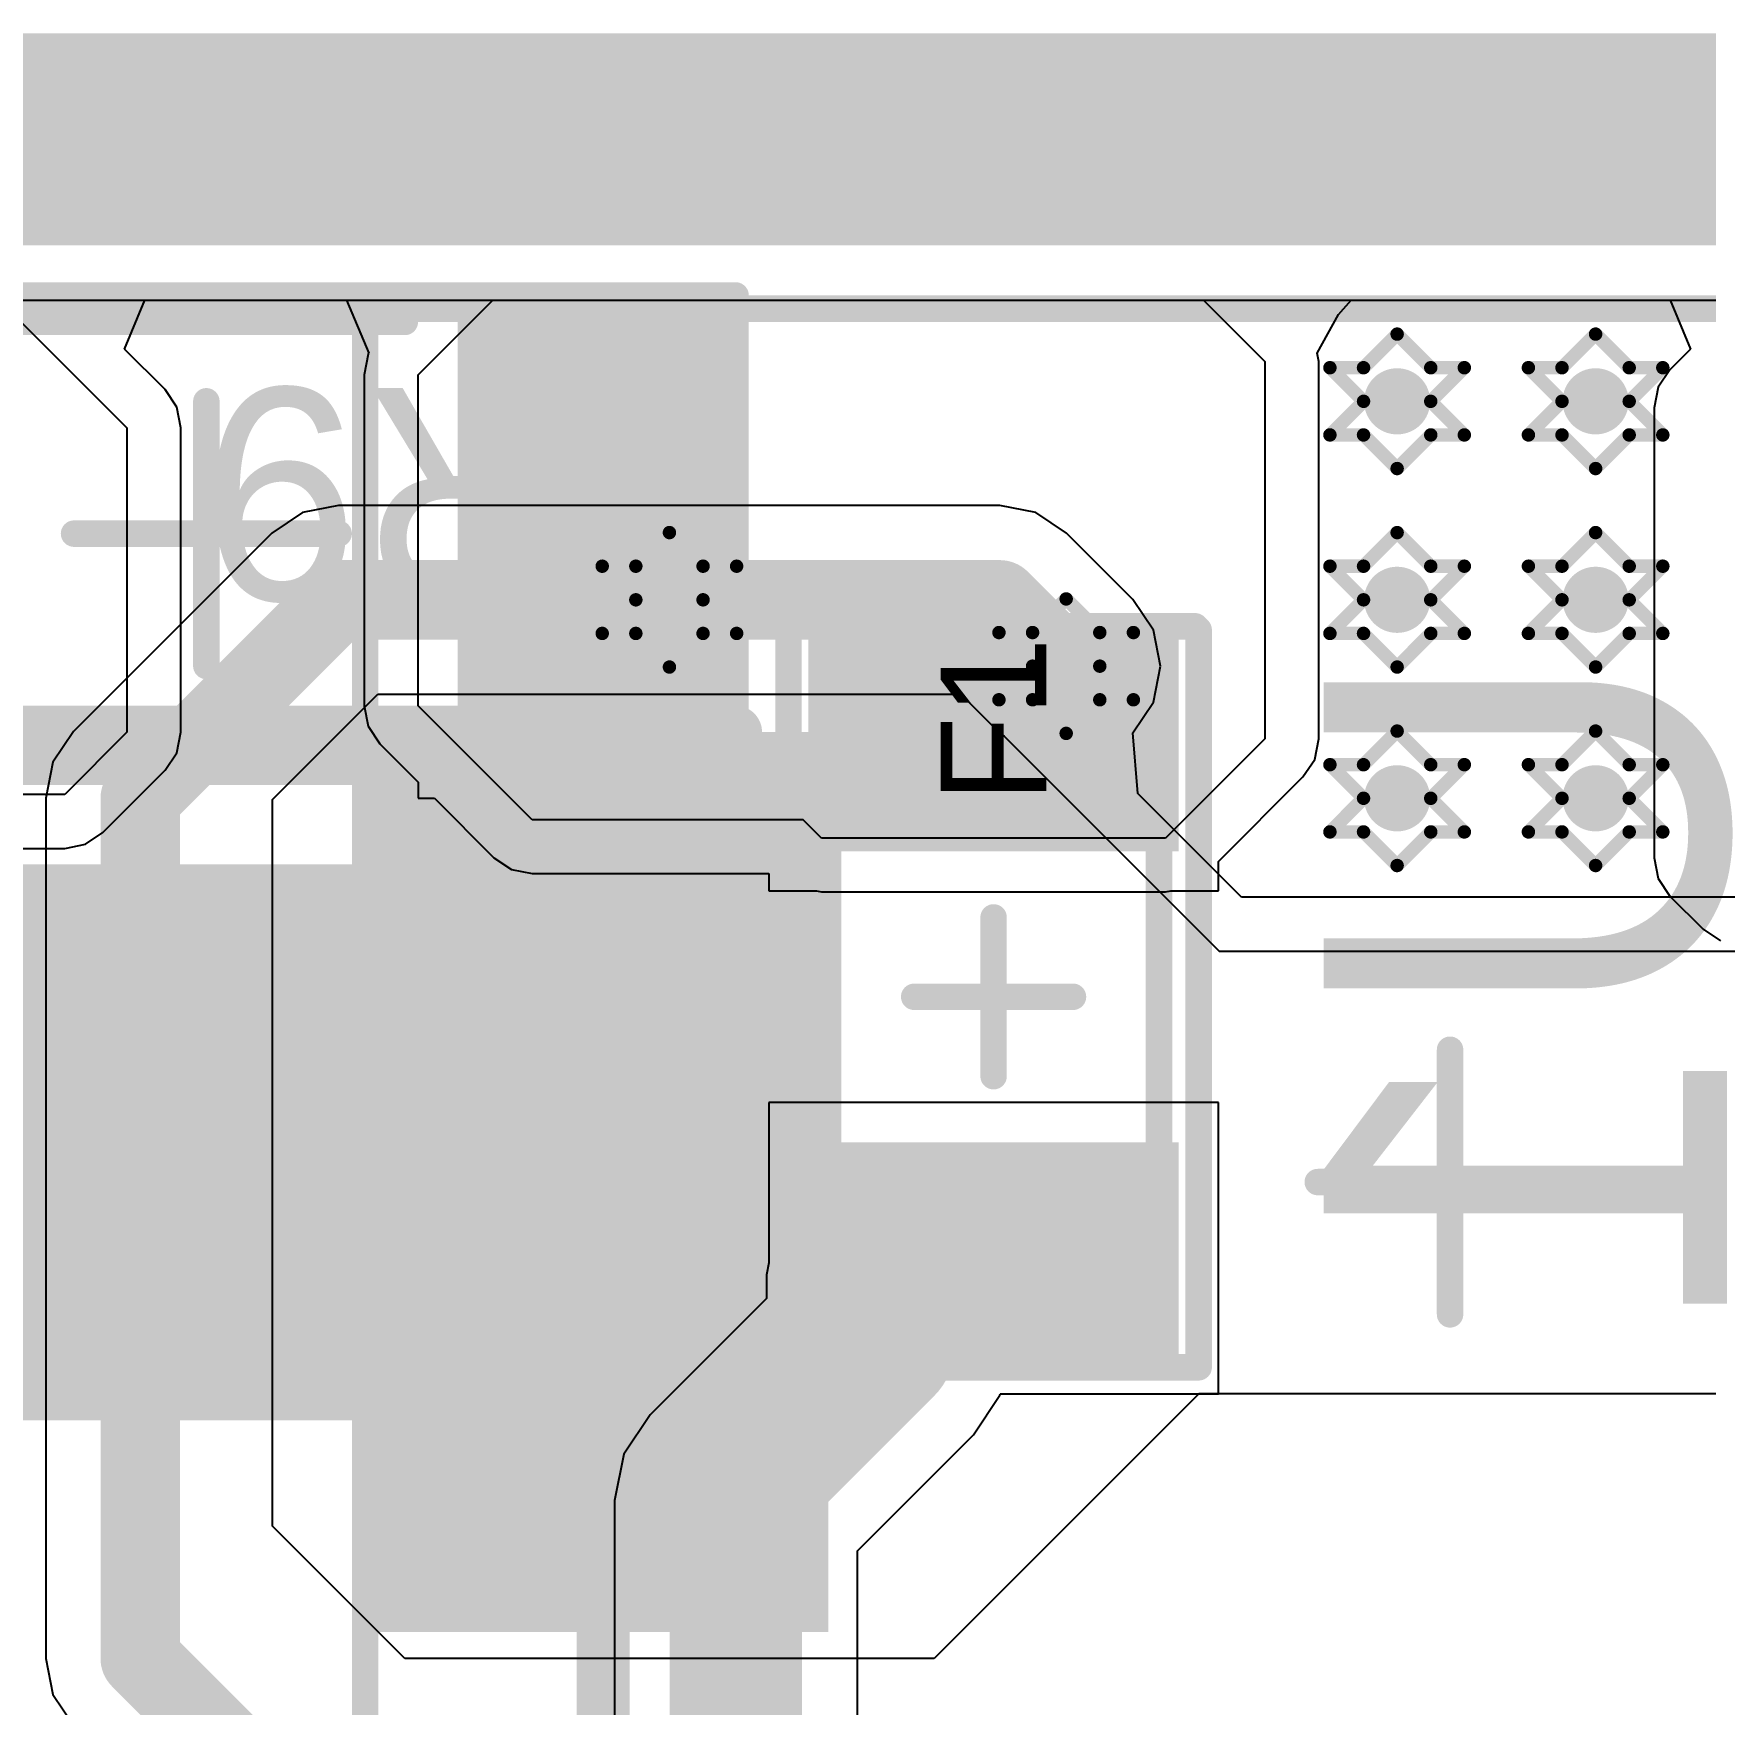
# Model space of a CAD drawing. Header units: millimetres. Extents: x -1.1 to 43.9, y -0.6 to 15.6.
# Drawn here: x 6.35 to 12.67, y 9.33 to 15.64 of the extents above; entities that cross this region are included whole.
import ezdxf

# ---------------------------------------------------------------- set-up
doc = ezdxf.new("R2010")
doc.units = ezdxf.units.MM
for name, color, linetype in [('BottomLayer', 5, 'Continuous'), ('BottomPaste', 16, 'Continuous'), ('BottomSolder', 6, 'Continuous'), ('DrillDrawing', 1, 'Continuous'), ('KeepOutLayer', 6, 'Continuous'), ('Mechanical2', 216, 'Continuous'), ('Mechanical4', 56, 'Continuous'), ('Mechanical5', 56, 'Continuous'), ('Mechanical6', 56, 'Continuous'), ('Mechanical7', 56, 'Continuous'), ('TopLayer', 1, 'Continuous'), ('TopOverlay', 2, 'Continuous'), ('TopPaste', 8, 'Continuous'), ('TopSolder', 216, 'Continuous'), ('ViaHoleLayer', 16, 'Continuous')]:
    doc.layers.add(name, color=color, linetype=linetype)

# ---------------------------------------------------------------- blocks, each defined once
blk = doc.blocks.new('FUSE_0805_50')
at = {"layer": 'TopLayer'}
for points in [[(-0.6, 0.65), (-0.6, -0.65), (-1.3, -0.65), (-1.3, 0.65)], [(1.3, 0.65), (1.3, -0.65), (0.6, -0.65), (0.6, 0.65)]]:
    blk.add_hatch(color=1, dxfattribs=at).paths.add_polyline_path(points)
at = {"layer": 'TopPaste'}
for points in [[(-0.6, 0.65), (-0.6, -0.65), (-1.3, -0.65), (-1.3, 0.65)], [(1.3, 0.65), (1.3, -0.65), (0.6, -0.65), (0.6, 0.65)]]:
    blk.add_hatch(color=8, dxfattribs=at).paths.add_polyline_path(points)
at = {"layer": 'TopSolder'}
for points in [[(-0.55, 0.7), (-0.55, -0.7), (-1.35, -0.7), (-1.35, 0.7)], [(1.35, 0.7), (1.35, -0.7), (0.55, -0.7), (0.55, 0.7)]]:
    blk.add_hatch(color=216, dxfattribs=at).paths.add_polyline_path(points)
at = {"layer": 'Mechanical2', "const_width": 0.1}
for points in [[(-1, 0.625), (1, 0.625)], [(-1, 0.625), (-1, -0.625)], [(1, 0.625), (1, -0.625)], [(-1, -0.625), (1, -0.625)]]:
    blk.add_lwpolyline(points, dxfattribs=at)
at = {"layer": 'Mechanical2', "const_width": 0.05}
for points in [[(-1.025, 0.625, 1), (-0.975, 0.625, 1)], [(-1.025, 0.625, 1), (-0.975, 0.625, 1)], [(0.975, 0.625, 1), (1.025, 0.625, 1)], [(0.975, 0.625, 1), (1.025, 0.625, 1)], [(-1.025, -0.625, 1), (-0.975, -0.625, 1)], [(-1.025, -0.625, 1), (-0.975, -0.625, 1)], [(0.975, -0.625, 1), (1.025, -0.625, 1)], [(0.975, -0.625, 1), (1.025, -0.625, 1)]]:
    blk.add_lwpolyline(points, format="xyb", close=True, dxfattribs=at)
at = {"layer": 'Mechanical4', "const_width": 0.1}
for points in [[(-1.4, 0.775), (-1.4, -0.775)], [(-1.4, 0.775), (1.4, 0.775)], [(1.4, 0.775), (1.4, -0.7614)], [(0, 0.3), (0, -0.3)], [(-0.3, 0), (0.3, 0)], [(-1.4, -0.775), (1.3864, -0.775)], [(1.4, -0.7614), (1.3864, -0.775)]]:
    blk.add_lwpolyline(points, dxfattribs=at)
at = {"layer": 'Mechanical4', "const_width": 0.05}
for points in [[(-1.425, 0.775, 1), (-1.375, 0.775, 1)], [(-1.425, 0.775, 1), (-1.375, 0.775, 1)], [(1.375, 0.775, 1), (1.425, 0.775, 1)], [(1.375, 0.775, 1), (1.425, 0.775, 1)], [(-0.025, 0.3, 1), (0.025, 0.3, 1)], [(-0.325, 0, 1), (-0.275, 0, 1)], [(0.275, 0, 1), (0.325, 0, 1)], [(-0.025, -0.3, 1), (0.025, -0.3, 1)], [(-1.425, -0.775, 1), (-1.375, -0.775, 1)], [(-1.425, -0.775, 1), (-1.375, -0.775, 1)], [(1.3614, -0.775, 1), (1.4114, -0.775, 1)], [(1.3614, -0.775, 1), (1.4114, -0.775, 1)], [(1.375, -0.7614, 1), (1.425, -0.7614, 1)], [(1.375, -0.7614, 1), (1.425, -0.7614, 1)]]:
    blk.add_lwpolyline(points, format="xyb", close=True, dxfattribs=at)
at = {"layer": 'Mechanical6', "const_width": 0.1}
for points in [[(-1.4, 0.775), (-1.4, -0.775)], [(-1.4, 0.775), (1.4, 0.775)], [(1.4, 0.775), (1.4, -0.7614)], [(-1.4, -0.775), (1.3864, -0.775)], [(1.4, -0.7614), (1.3864, -0.775)]]:
    blk.add_lwpolyline(points, dxfattribs=at)
at = {"layer": 'Mechanical6', "const_width": 0.05}
for points in [[(-1.425, 0.775, 1), (-1.375, 0.775, 1)], [(-1.425, 0.775, 1), (-1.375, 0.775, 1)], [(1.375, 0.775, 1), (1.425, 0.775, 1)], [(1.375, 0.775, 1), (1.425, 0.775, 1)], [(-1.425, -0.775, 1), (-1.375, -0.775, 1)], [(-1.425, -0.775, 1), (-1.375, -0.775, 1)], [(1.3614, -0.775, 1), (1.4114, -0.775, 1)], [(1.3614, -0.775, 1), (1.4114, -0.775, 1)], [(1.375, -0.7614, 1), (1.425, -0.7614, 1)], [(1.375, -0.7614, 1), (1.425, -0.7614, 1)]]:
    blk.add_lwpolyline(points, format="xyb", close=True, dxfattribs=at)
at = {"layer": 'Mechanical6'}
blk.add_text('F1', height=0.4, dxfattribs=at).set_placement((0.7334, -0.1999))
blk = doc.blocks.new('MINI_USB_B_52')
at = {"layer": 'TopLayer'}
blk.add_hatch(color=1, dxfattribs=at).paths.add_polyline_path([(-5.45, 3.8), (-3.45, 3.8), (-3.45, 1.3), (-5.45, 1.3)])
at = {"layer": 'TopPaste'}
blk.add_hatch(color=8, dxfattribs=at).paths.add_polyline_path([(-5.45, 3.8), (-3.45, 3.8), (-3.45, 1.3), (-5.45, 1.3)])
at = {"layer": 'TopSolder'}
blk.add_hatch(color=216, dxfattribs=at).paths.add_polyline_path([(-5.5, 3.85), (-3.4, 3.85), (-3.4, 1.25), (-5.5, 1.25)])
at = {"layer": 'Mechanical2', "const_width": 0.2}
for points in [[(5, 3.5), (-5, 3.5)], [(-5, -6), (-5, 3.5)]]:
    blk.add_lwpolyline(points, dxfattribs=at)
at = {"layer": 'Mechanical2', "const_width": 0.1}
blk.add_lwpolyline([(-5.05, 3.5, 1), (-4.95, 3.5, 1)], format="xyb", close=True, dxfattribs=at)
blk.add_lwpolyline([(-5.05, 3.5, 1), (-4.95, 3.5, 1)], format="xyb", close=True, dxfattribs=at)
at = {"layer": 'Mechanical4', "const_width": 0.2}
for points in [[(6, 4), (-6, 4)], [(-6, -6), (-6, 4)]]:
    blk.add_lwpolyline(points, dxfattribs=at)
at = {"layer": 'Mechanical4', "const_width": 0.1}
blk.add_lwpolyline([(-6.05, 4, 1), (-5.95, 4, 1)], format="xyb", close=True, dxfattribs=at)
blk.add_lwpolyline([(-6.05, 4, 1), (-5.95, 4, 1)], format="xyb", close=True, dxfattribs=at)
at = {"layer": 'Mechanical6', "const_width": 0.2}
for points in [[(6, 4), (-6, 4)], [(-6, -6), (-6, 4)]]:
    blk.add_lwpolyline(points, dxfattribs=at)
at = {"layer": 'Mechanical6', "const_width": 0.1}
blk.add_lwpolyline([(-6.05, 4, 1), (-5.95, 4, 1)], format="xyb", close=True, dxfattribs=at)
blk.add_lwpolyline([(-6.05, 4, 1), (-5.95, 4, 1)], format="xyb", close=True, dxfattribs=at)
blk = doc.blocks.new('SOT223_B_54')
at = {"layer": 'BottomLayer'}
blk.add_hatch(color=5, dxfattribs=at).paths.add_polyline_path([(-1.65, -2.4), (1.65, -2.4), (1.65, -4), (-1.65, -4)])
at = {"layer": 'BottomPaste'}
blk.add_hatch(color=16, dxfattribs=at).paths.add_polyline_path([(-1.65, -2.4), (1.65, -2.4), (1.65, -4), (-1.65, -4)])
at = {"layer": 'BottomSolder'}
blk.add_hatch(color=6, dxfattribs=at).paths.add_polyline_path([(-1.7, -2.35), (1.7, -2.35), (1.7, -4.05), (-1.7, -4.05)])
at = {"layer": 'Mechanical5', "const_width": 0.1}
for points in [[(-3.3, -4.1), (-3.3, 4.1)], [(0, -0.5), (0, 0.5)], [(0.5, 0), (-0.5, 0)], [(3.3, -4.1), (-3.3, -4.1)]]:
    blk.add_lwpolyline(points, dxfattribs=at)
at = {"layer": 'Mechanical5', "const_width": 0.05}
for points in [[(-0.025, 0.5, 1), (0.025, 0.5, 1)], [(-0.525, 0, 1), (-0.475, 0, 1)], [(0.475, 0, 1), (0.525, 0, 1)], [(-0.025, -0.5, 1), (0.025, -0.5, 1)], [(-3.325, -4.1, 1), (-3.275, -4.1, 1)], [(-3.325, -4.1, 1), (-3.275, -4.1, 1)]]:
    blk.add_lwpolyline(points, format="xyb", close=True, dxfattribs=at)
at = {"layer": 'Mechanical7', "const_width": 0.1}
for points in [[(-3.3, -4.1), (-3.3, 4.1)], [(3.3, -4.1), (-3.3, -4.1)]]:
    blk.add_lwpolyline(points, dxfattribs=at)
at = {"layer": 'Mechanical7', "const_width": 0.05}
blk.add_lwpolyline([(-3.325, -4.1, 1), (-3.275, -4.1, 1)], format="xyb", close=True, dxfattribs=at)
blk.add_lwpolyline([(-3.325, -4.1, 1), (-3.275, -4.1, 1)], format="xyb", close=True, dxfattribs=at)
at = {"layer": 'Mechanical7', "text_generation_flag": 2}
blk.add_text('U1', height=1.524, rotation=-180, dxfattribs=at).set_placement((-2.046, 1.046))
blk = doc.blocks.new('RES_1206_66')
at = {"layer": 'TopLayer'}
for points in [[(-1.9, -0.8), (-1.9, 0.8), (-1, 0.8), (-1, -0.8)], [(1, -0.8), (1, 0.8), (1.9, 0.8), (1.9, -0.8)]]:
    blk.add_hatch(color=1, dxfattribs=at).paths.add_polyline_path(points)
at = {"layer": 'TopPaste'}
for points in [[(-1.9, -0.8), (-1.9, 0.8), (-1, 0.8), (-1, -0.8)], [(1, -0.8), (1, 0.8), (1.9, 0.8), (1.9, -0.8)]]:
    blk.add_hatch(color=8, dxfattribs=at).paths.add_polyline_path(points)
at = {"layer": 'TopSolder'}
for points in [[(-1.95, -0.85), (-1.95, 0.85), (-0.95, 0.85), (-0.95, -0.85)], [(0.95, -0.85), (0.95, 0.85), (1.95, 0.85), (1.95, -0.85)]]:
    blk.add_hatch(color=216, dxfattribs=at).paths.add_polyline_path(points)
at = {"layer": 'Mechanical2', "const_width": 0.1}
for points in [[(1.65, 0.9), (-1.65, 0.9)], [(-1.65, 0.9), (-1.65, -0.9)], [(1.65, 0.9), (1.65, -0.9)], [(1.65, -0.9), (-1.65, -0.9)]]:
    blk.add_lwpolyline(points, dxfattribs=at)
at = {"layer": 'Mechanical2', "const_width": 0.05}
for points in [[(-1.675, 0.9, 1), (-1.625, 0.9, 1)], [(-1.675, 0.9, 1), (-1.625, 0.9, 1)], [(1.625, 0.9, 1), (1.675, 0.9, 1)], [(1.625, 0.9, 1), (1.675, 0.9, 1)], [(-1.675, -0.9, 1), (-1.625, -0.9, 1)], [(-1.675, -0.9, 1), (-1.625, -0.9, 1)], [(1.625, -0.9, 1), (1.675, -0.9, 1)], [(1.625, -0.9, 1), (1.675, -0.9, 1)]]:
    blk.add_lwpolyline(points, format="xyb", close=True, dxfattribs=at)
at = {"layer": 'Mechanical4', "const_width": 0.1}
for points in [[(-2, 0.9), (-2, -0.9)], [(2, 0.9), (-2, 0.9)], [(2, 0.9), (2, -0.9)], [(0, 0.5), (0, -0.5)], [(0.5, 0), (-0.5, 0)], [(2, -0.9), (-2, -0.9)]]:
    blk.add_lwpolyline(points, dxfattribs=at)
at = {"layer": 'Mechanical4', "const_width": 0.05}
for points in [[(-2.025, 0.9, 1), (-1.975, 0.9, 1)], [(-2.025, 0.9, 1), (-1.975, 0.9, 1)], [(1.975, 0.9, 1), (2.025, 0.9, 1)], [(1.975, 0.9, 1), (2.025, 0.9, 1)], [(-0.025, 0.5, 1), (0.025, 0.5, 1)], [(-0.525, 0, 1), (-0.475, 0, 1)], [(0.475, 0, 1), (0.525, 0, 1)], [(-0.025, -0.5, 1), (0.025, -0.5, 1)], [(-2.025, -0.9, 1), (-1.975, -0.9, 1)], [(-2.025, -0.9, 1), (-1.975, -0.9, 1)], [(1.975, -0.9, 1), (2.025, -0.9, 1)], [(1.975, -0.9, 1), (2.025, -0.9, 1)]]:
    blk.add_lwpolyline(points, format="xyb", close=True, dxfattribs=at)
at = {"layer": 'Mechanical6', "const_width": 0.1}
for points in [[(-2, 0.9), (-2, -0.9)], [(2, 0.9), (-2, 0.9)], [(2, 0.9), (-2, 0.9)], [(-2, 0.9), (-2, -0.9)], [(2, 0.9), (2, -0.9)], [(2, 0.9), (2, -0.9)], [(2, -0.9), (-2, -0.9)], [(2, -0.9), (-2, -0.9)]]:
    blk.add_lwpolyline(points, dxfattribs=at)
at = {"layer": 'Mechanical6', "const_width": 0.05}
for points in [[(-2.025, 0.9, 1), (-1.975, 0.9, 1)], [(-2.025, 0.9, 1), (-1.975, 0.9, 1)], [(-2.025, 0.9, 1), (-1.975, 0.9, 1)], [(-2.025, 0.9, 1), (-1.975, 0.9, 1)], [(1.975, 0.9, 1), (2.025, 0.9, 1)], [(1.975, 0.9, 1), (2.025, 0.9, 1)], [(1.975, 0.9, 1), (2.025, 0.9, 1)], [(1.975, 0.9, 1), (2.025, 0.9, 1)], [(-2.025, -0.9, 1), (-1.975, -0.9, 1)], [(-2.025, -0.9, 1), (-1.975, -0.9, 1)], [(-2.025, -0.9, 1), (-1.975, -0.9, 1)], [(-2.025, -0.9, 1), (-1.975, -0.9, 1)], [(1.975, -0.9, 1), (2.025, -0.9, 1)], [(1.975, -0.9, 1), (2.025, -0.9, 1)], [(1.975, -0.9, 1), (2.025, -0.9, 1)], [(1.975, -0.9, 1), (2.025, -0.9, 1)]]:
    blk.add_lwpolyline(points, format="xyb", close=True, dxfattribs=at)
at = {"layer": 'TopOverlay', "const_width": 0.1}
for points in [[(0.75, 0.8), (-0.75, 0.8)], [(0.75, -0.8), (-0.75, -0.8)]]:
    blk.add_lwpolyline(points, dxfattribs=at)
at = {"layer": 'TopOverlay', "const_width": 0.05}
for points in [[(-0.775, 0.8, 1), (-0.725, 0.8, 1)], [(0.725, 0.8, 1), (0.775, 0.8, 1)], [(-0.775, -0.8, 1), (-0.725, -0.8, 1)], [(0.725, -0.8, 1), (0.775, -0.8, 1)]]:
    blk.add_lwpolyline(points, format="xyb", close=True, dxfattribs=at)
at = {"layer": 'Mechanical6'}
blk.add_text('R9', height=0.8, dxfattribs=at).set_placement((-1.35, -0.55))

msp = doc.modelspace()

# ---------------------------------------------------------------- hatches: boundary and pattern name
at = {"layer": 'BottomLayer'}
h = msp.add_hatch(color=5, dxfattribs=at)
edge = h.paths.add_edge_path()
edge.add_arc((11.5, 14.25), 0.125, 0, 360)
h = msp.add_hatch(color=5, dxfattribs=at)
edge = h.paths.add_edge_path()
edge.add_arc((12.25, 14.25), 0.125, 0, 360)
h = msp.add_hatch(color=5, dxfattribs=at)
edge = h.paths.add_edge_path()
edge.add_arc((8.75, 13.5), 0.125, 0, 360)
h = msp.add_hatch(color=5, dxfattribs=at)
edge = h.paths.add_edge_path()
edge.add_arc((11.5, 13.5), 0.125, 0, 360)
h = msp.add_hatch(color=5, dxfattribs=at)
edge = h.paths.add_edge_path()
edge.add_arc((12.25, 13.5), 0.125, 0, 360)
h = msp.add_hatch(color=5, dxfattribs=at)
edge = h.paths.add_edge_path()
edge.add_arc((10.2493, 13.2493), 0.125, 0, 360)
h = msp.add_hatch(color=5, dxfattribs=at)
edge = h.paths.add_edge_path()
edge.add_arc((11.5, 12.75), 0.125, 0, 360)
h = msp.add_hatch(color=5, dxfattribs=at)
edge = h.paths.add_edge_path()
edge.add_arc((12.25, 12.75), 0.125, 0, 360)
at = {"layer": 'TopLayer'}
h = msp.add_hatch(color=1, dxfattribs=at)
edge = h.paths.add_edge_path()
edge.add_arc((11.5, 14.25), 0.125, 0, 360)
h = msp.add_hatch(color=1, dxfattribs=at)
edge = h.paths.add_edge_path()
edge.add_arc((12.25, 14.25), 0.125, 0, 360)
h = msp.add_hatch(color=1, dxfattribs=at)
edge = h.paths.add_edge_path()
edge.add_arc((8.75, 13.5), 0.125, 0, 360)
h = msp.add_hatch(color=1, dxfattribs=at)
edge = h.paths.add_edge_path()
edge.add_arc((11.5, 13.5), 0.125, 0, 360)
h = msp.add_hatch(color=1, dxfattribs=at)
edge = h.paths.add_edge_path()
edge.add_arc((12.25, 13.5), 0.125, 0, 360)
h = msp.add_hatch(color=1, dxfattribs=at)
edge = h.paths.add_edge_path()
edge.add_arc((10.2493, 13.2493), 0.125, 0, 360)
h = msp.add_hatch(color=1, dxfattribs=at)
edge = h.paths.add_edge_path()
edge.add_arc((11.5, 12.75), 0.125, 0, 360)
h = msp.add_hatch(color=1, dxfattribs=at)
edge = h.paths.add_edge_path()
edge.add_arc((12.25, 12.75), 0.125, 0, 360)
at = {"layer": 'ViaHoleLayer'}
h = msp.add_hatch(color=16, dxfattribs=at)
edge = h.paths.add_edge_path()
edge.add_arc((11.5, 14.25), 0.075, 0, 360)
h = msp.add_hatch(color=16, dxfattribs=at)
edge = h.paths.add_edge_path()
edge.add_arc((12.25, 14.25), 0.075, 0, 360)
h = msp.add_hatch(color=16, dxfattribs=at)
edge = h.paths.add_edge_path()
edge.add_arc((8.75, 13.5), 0.075, 0, 360)
h = msp.add_hatch(color=16, dxfattribs=at)
edge = h.paths.add_edge_path()
edge.add_arc((11.5, 13.5), 0.075, 0, 360)
h = msp.add_hatch(color=16, dxfattribs=at)
edge = h.paths.add_edge_path()
edge.add_arc((12.25, 13.5), 0.075, 0, 360)
h = msp.add_hatch(color=16, dxfattribs=at)
edge = h.paths.add_edge_path()
edge.add_arc((10.2493, 13.2493), 0.075, 0, 360)
h = msp.add_hatch(color=16, dxfattribs=at)
edge = h.paths.add_edge_path()
edge.add_arc((11.5, 12.75), 0.075, 0, 360)
h = msp.add_hatch(color=16, dxfattribs=at)
edge = h.paths.add_edge_path()
edge.add_arc((12.25, 12.75), 0.075, 0, 360)

# ---------------------------------------------------------------- linework, layer by layer
at = {"layer": 'BottomLayer'}
for p, q in [((1.6321, 14.6321), (16.0073, 14.6321)), ((7.5, 13.8569), (7.3634, 13.8297)), ((9.9985, 13.8569), (7.5, 13.8569)), ((10.1351, 13.8297), (9.9985, 13.8569)), ((7.3634, 13.8297), (7.2477, 13.7523)), ((10.2509, 13.7523), (10.1351, 13.8297)), ((7.2477, 13.7523), (6.4977, 13.0023)), ((10.5016, 13.5016), (10.2509, 13.7523)), ((10.579, 13.3858), (10.5016, 13.5016)), ((10.6061, 13.2493), (10.579, 13.3858)), ((10.579, 13.1127), (10.6061, 13.2493)), ((7.25, 12.7453), (7.6478, 13.1431)), ((7.6478, 13.1431), (9.8507, 13.1431)), ((9.8507, 13.1431), (9.9969, 12.9969)), ((10.5016, 12.9969), (10.579, 13.1127)), ((6.4977, 13.0023), (6.4203, 12.8866)), ((9.9969, 12.9969), (10.0155, 12.9845)), ((10.0155, 12.9845), (10.8275, 12.1725)), ((10.5198, 12.7686), (10.5016, 12.9969)), ((6.4203, 12.8866), (6.3931, 12.75)), ((10.9119, 12.3765), (10.5198, 12.7686)), ((6.3931, 12.75), (6.3931, 9.5)), ((7.25, 10), (7.25, 12.7453)), ((14.2533, 12.3765), (10.9119, 12.3765)), ((10.8275, 12.1725), (14.2533, 12.1725)), ((10.75, 10.5), (9.75, 9.5)), ((17.6971, 10.5), (10.75, 10.5)), ((7.75, 9.5), (7.25, 10)), ((6.3931, 9.5), (6.4203, 9.3634)), ((9.75, 9.5), (7.75, 9.5)), ((6.4203, 9.3634), (6.4977, 9.2477))]:
    msp.add_line(p, q, dxfattribs=at)
at = {"layer": 'BottomLayer', "const_width": 0.3}
for points in [[(6.75, 12.75), (7.5, 13.5)], [(7.5, 13.5), (8.75, 13.5)], [(8.75, 13.5), (9.9985, 13.5)], [(9.9985, 13.5), (10.2493, 13.2493)], [(6.75, 9.5), (6.75, 12.75)], [(6.75, 9.5), (7.25, 9)]]:
    msp.add_lwpolyline(points, dxfattribs=at)
at = {"layer": 'BottomLayer', "const_width": 0.15}
for points in [[(7.425, 13.5, 1), (7.575, 13.5, 1)], [(7.425, 13.5, 1), (7.575, 13.5, 1)], [(8.675, 13.5, 1), (8.825, 13.5, 1)], [(8.675, 13.5, 1), (8.825, 13.5, 1)], [(9.9235, 13.5, 1), (10.0735, 13.5, 1)], [(9.9235, 13.5, 1), (10.0735, 13.5, 1)], [(10.1743, 13.2493, 1), (10.3243, 13.2493, 1)], [(6.675, 12.75, 1), (6.825, 12.75, 1)], [(6.675, 12.75, 1), (6.825, 12.75, 1)], [(6.675, 9.5, 1), (6.825, 9.5, 1)], [(6.675, 9.5, 1), (6.825, 9.5, 1)]]:
    msp.add_lwpolyline(points, format="xyb", close=True, dxfattribs=at)
at = {"layer": 'DrillDrawing'}
for points, const_width in [([(0, 15.24), (43.47, 15.24)], 0.2), ([(11.373, 14.377), (11.5, 14.504)], 0.0508), ([(11.5, 14.504), (11.627, 14.377)], 0.0508), ([(12.123, 14.377), (12.25, 14.504)], 0.0508), ([(12.25, 14.504), (12.377, 14.377)], 0.0508), ([(11.246, 14.377), (11.373, 14.25)], 0.0508), ([(11.246, 14.377), (11.373, 14.377)], 0.0508), ([(11.627, 14.377), (11.754, 14.377)], 0.0508), ([(11.627, 14.25), (11.754, 14.377)], 0.0508), ([(11.996, 14.377), (12.123, 14.25)], 0.0508), ([(11.996, 14.377), (12.123, 14.377)], 0.0508), ([(12.377, 14.377), (12.504, 14.377)], 0.0508), ([(12.377, 14.25), (12.504, 14.377)], 0.0508), ([(11.246, 14.123), (11.373, 14.25)], 0.0508), ([(11.627, 14.25), (11.754, 14.123)], 0.0508), ([(11.996, 14.123), (12.123, 14.25)], 0.0508), ([(12.377, 14.25), (12.504, 14.123)], 0.0508), ([(11.246, 14.123), (11.373, 14.123)], 0.0508), ([(11.373, 14.123), (11.5, 13.996)], 0.0508), ([(11.5, 13.996), (11.627, 14.123)], 0.0508), ([(11.627, 14.123), (11.754, 14.123)], 0.0508), ([(11.996, 14.123), (12.123, 14.123)], 0.0508), ([(12.123, 14.123), (12.25, 13.996)], 0.0508), ([(12.25, 13.996), (12.377, 14.123)], 0.0508), ([(12.377, 14.123), (12.504, 14.123)], 0.0508), ([(8.623, 13.627), (8.75, 13.754)], 0.0508), ([(8.75, 13.754), (8.877, 13.627)], 0.0508), ([(11.373, 13.627), (11.5, 13.754)], 0.0508), ([(11.5, 13.754), (11.627, 13.627)], 0.0508), ([(12.123, 13.627), (12.25, 13.754)], 0.0508), ([(12.25, 13.754), (12.377, 13.627)], 0.0508), ([(8.496, 13.627), (8.623, 13.5)], 0.0508), ([(8.496, 13.627), (8.623, 13.627)], 0.0508), ([(8.877, 13.627), (9.004, 13.627)], 0.0508), ([(8.877, 13.5), (9.004, 13.627)], 0.0508), ([(11.246, 13.627), (11.373, 13.5)], 0.0508), ([(11.246, 13.627), (11.373, 13.627)], 0.0508), ([(11.627, 13.627), (11.754, 13.627)], 0.0508), ([(11.627, 13.5), (11.754, 13.627)], 0.0508), ([(11.996, 13.627), (12.123, 13.5)], 0.0508), ([(11.996, 13.627), (12.123, 13.627)], 0.0508), ([(12.377, 13.627), (12.504, 13.627)], 0.0508), ([(12.377, 13.5), (12.504, 13.627)], 0.0508), ([(8.496, 13.373), (8.623, 13.5)], 0.0508), ([(8.877, 13.5), (9.004, 13.373)], 0.0508), ([(10.1223, 13.3763), (10.2493, 13.5033)], 0.0508), ([(10.2493, 13.5033), (10.3763, 13.3763)], 0.0508), ([(11.246, 13.373), (11.373, 13.5)], 0.0508), ([(11.627, 13.5), (11.754, 13.373)], 0.0508), ([(11.996, 13.373), (12.123, 13.5)], 0.0508), ([(12.377, 13.5), (12.504, 13.373)], 0.0508), ([(8.496, 13.373), (8.623, 13.373)], 0.0508), ([(8.623, 13.373), (8.75, 13.246)], 0.0508), ([(8.75, 13.246), (8.877, 13.373)], 0.0508), ([(8.877, 13.373), (9.004, 13.373)], 0.0508), ([(9.9953, 13.3763), (10.1223, 13.2493)], 0.0508), ([(9.9953, 13.3763), (10.1223, 13.3763)], 0.0508), ([(10.3763, 13.3763), (10.5033, 13.3763)], 0.0508), ([(10.3763, 13.2493), (10.5033, 13.3763)], 0.0508), ([(11.246, 13.373), (11.373, 13.373)], 0.0508), ([(11.373, 13.373), (11.5, 13.246)], 0.0508), ([(11.5, 13.246), (11.627, 13.373)], 0.0508), ([(11.627, 13.373), (11.754, 13.373)], 0.0508), ([(11.996, 13.373), (12.123, 13.373)], 0.0508), ([(12.123, 13.373), (12.25, 13.246)], 0.0508), ([(12.25, 13.246), (12.377, 13.373)], 0.0508), ([(12.377, 13.373), (12.504, 13.373)], 0.0508), ([(9.9953, 13.1223), (10.1223, 13.2493)], 0.0508), ([(10.3763, 13.2493), (10.5033, 13.1223)], 0.0508), ([(9.9953, 13.1223), (10.1223, 13.1223)], 0.0508), ([(10.1223, 13.1223), (10.2493, 12.9953)], 0.0508), ([(10.2493, 12.9953), (10.3763, 13.1223)], 0.0508), ([(10.3763, 13.1223), (10.5033, 13.1223)], 0.0508), ([(11.373, 12.877), (11.5, 13.004)], 0.0508), ([(11.5, 13.004), (11.627, 12.877)], 0.0508), ([(12.123, 12.877), (12.25, 13.004)], 0.0508), ([(12.25, 13.004), (12.377, 12.877)], 0.0508), ([(11.246, 12.877), (11.373, 12.75)], 0.0508), ([(11.246, 12.877), (11.373, 12.877)], 0.0508), ([(11.627, 12.877), (11.754, 12.877)], 0.0508), ([(11.627, 12.75), (11.754, 12.877)], 0.0508), ([(11.996, 12.877), (12.123, 12.75)], 0.0508), ([(11.996, 12.877), (12.123, 12.877)], 0.0508), ([(12.377, 12.877), (12.504, 12.877)], 0.0508), ([(12.377, 12.75), (12.504, 12.877)], 0.0508), ([(11.246, 12.623), (11.373, 12.75)], 0.0508), ([(11.627, 12.75), (11.754, 12.623)], 0.0508), ([(11.996, 12.623), (12.123, 12.75)], 0.0508), ([(12.377, 12.75), (12.504, 12.623)], 0.0508), ([(11.246, 12.623), (11.373, 12.623)], 0.0508), ([(11.373, 12.623), (11.5, 12.496)], 0.0508), ([(11.5, 12.496), (11.627, 12.623)], 0.0508), ([(11.627, 12.623), (11.754, 12.623)], 0.0508), ([(11.996, 12.623), (12.123, 12.623)], 0.0508), ([(12.123, 12.623), (12.25, 12.496)], 0.0508), ([(12.25, 12.496), (12.377, 12.623)], 0.0508), ([(12.377, 12.623), (12.504, 12.623)], 0.0508)]:
    msp.add_lwpolyline(points, dxfattribs=dict(at, const_width=const_width))
at = {"layer": 'DrillDrawing', "const_width": 0.0254}
for points in [[(11.4873, 14.504, 1), (11.5127, 14.504, 1)], [(11.4873, 14.504, 1), (11.5127, 14.504, 1)], [(12.2373, 14.504, 1), (12.2627, 14.504, 1)], [(12.2373, 14.504, 1), (12.2627, 14.504, 1)], [(11.2333, 14.377, 1), (11.2587, 14.377, 1)], [(11.2333, 14.377, 1), (11.2587, 14.377, 1)], [(11.3603, 14.377, 1), (11.3857, 14.377, 1)], [(11.3603, 14.377, 1), (11.3857, 14.377, 1)], [(11.6143, 14.377, 1), (11.6397, 14.377, 1)], [(11.6143, 14.377, 1), (11.6397, 14.377, 1)], [(11.7413, 14.377, 1), (11.7667, 14.377, 1)], [(11.7413, 14.377, 1), (11.7667, 14.377, 1)], [(11.9833, 14.377, 1), (12.0087, 14.377, 1)], [(11.9833, 14.377, 1), (12.0087, 14.377, 1)], [(12.1103, 14.377, 1), (12.1357, 14.377, 1)], [(12.1103, 14.377, 1), (12.1357, 14.377, 1)], [(12.3643, 14.377, 1), (12.3897, 14.377, 1)], [(12.3643, 14.377, 1), (12.3897, 14.377, 1)], [(12.4913, 14.377, 1), (12.5167, 14.377, 1)], [(12.4913, 14.377, 1), (12.5167, 14.377, 1)], [(11.3603, 14.25, 1), (11.3857, 14.25, 1)], [(11.3603, 14.25, 1), (11.3857, 14.25, 1)], [(11.6143, 14.25, 1), (11.6397, 14.25, 1)], [(11.6143, 14.25, 1), (11.6397, 14.25, 1)], [(12.1103, 14.25, 1), (12.1357, 14.25, 1)], [(12.1103, 14.25, 1), (12.1357, 14.25, 1)], [(12.3643, 14.25, 1), (12.3897, 14.25, 1)], [(12.3643, 14.25, 1), (12.3897, 14.25, 1)], [(11.2333, 14.123, 1), (11.2587, 14.123, 1)], [(11.2333, 14.123, 1), (11.2587, 14.123, 1)], [(11.3603, 14.123, 1), (11.3857, 14.123, 1)], [(11.3603, 14.123, 1), (11.3857, 14.123, 1)], [(11.6143, 14.123, 1), (11.6397, 14.123, 1)], [(11.6143, 14.123, 1), (11.6397, 14.123, 1)], [(11.7413, 14.123, 1), (11.7667, 14.123, 1)], [(11.7413, 14.123, 1), (11.7667, 14.123, 1)], [(11.9833, 14.123, 1), (12.0087, 14.123, 1)], [(11.9833, 14.123, 1), (12.0087, 14.123, 1)], [(12.1103, 14.123, 1), (12.1357, 14.123, 1)], [(12.1103, 14.123, 1), (12.1357, 14.123, 1)], [(12.3643, 14.123, 1), (12.3897, 14.123, 1)], [(12.3643, 14.123, 1), (12.3897, 14.123, 1)], [(12.4913, 14.123, 1), (12.5167, 14.123, 1)], [(12.4913, 14.123, 1), (12.5167, 14.123, 1)], [(11.4873, 13.996, 1), (11.5127, 13.996, 1)], [(11.4873, 13.996, 1), (11.5127, 13.996, 1)], [(12.2373, 13.996, 1), (12.2627, 13.996, 1)], [(12.2373, 13.996, 1), (12.2627, 13.996, 1)], [(8.7373, 13.754, 1), (8.7627, 13.754, 1)], [(8.7373, 13.754, 1), (8.7627, 13.754, 1)], [(11.4873, 13.754, 1), (11.5127, 13.754, 1)], [(11.4873, 13.754, 1), (11.5127, 13.754, 1)], [(12.2373, 13.754, 1), (12.2627, 13.754, 1)], [(12.2373, 13.754, 1), (12.2627, 13.754, 1)], [(8.4833, 13.627, 1), (8.5087, 13.627, 1)], [(8.4833, 13.627, 1), (8.5087, 13.627, 1)], [(8.6103, 13.627, 1), (8.6357, 13.627, 1)], [(8.6103, 13.627, 1), (8.6357, 13.627, 1)], [(8.8643, 13.627, 1), (8.8897, 13.627, 1)], [(8.8643, 13.627, 1), (8.8897, 13.627, 1)], [(8.9913, 13.627, 1), (9.0167, 13.627, 1)], [(8.9913, 13.627, 1), (9.0167, 13.627, 1)], [(11.2333, 13.627, 1), (11.2587, 13.627, 1)], [(11.2333, 13.627, 1), (11.2587, 13.627, 1)], [(11.3603, 13.627, 1), (11.3857, 13.627, 1)], [(11.3603, 13.627, 1), (11.3857, 13.627, 1)], [(11.6143, 13.627, 1), (11.6397, 13.627, 1)], [(11.6143, 13.627, 1), (11.6397, 13.627, 1)], [(11.7413, 13.627, 1), (11.7667, 13.627, 1)], [(11.7413, 13.627, 1), (11.7667, 13.627, 1)], [(11.9833, 13.627, 1), (12.0087, 13.627, 1)], [(11.9833, 13.627, 1), (12.0087, 13.627, 1)], [(12.1103, 13.627, 1), (12.1357, 13.627, 1)], [(12.1103, 13.627, 1), (12.1357, 13.627, 1)], [(12.3643, 13.627, 1), (12.3897, 13.627, 1)], [(12.3643, 13.627, 1), (12.3897, 13.627, 1)], [(12.4913, 13.627, 1), (12.5167, 13.627, 1)], [(12.4913, 13.627, 1), (12.5167, 13.627, 1)], [(8.6103, 13.5, 1), (8.6357, 13.5, 1)], [(8.6103, 13.5, 1), (8.6357, 13.5, 1)], [(8.8643, 13.5, 1), (8.8897, 13.5, 1)], [(8.8643, 13.5, 1), (8.8897, 13.5, 1)], [(10.2366, 13.5033, 1), (10.262, 13.5033, 1)], [(10.2366, 13.5033, 1), (10.262, 13.5033, 1)], [(11.3603, 13.5, 1), (11.3857, 13.5, 1)], [(11.3603, 13.5, 1), (11.3857, 13.5, 1)], [(11.6143, 13.5, 1), (11.6397, 13.5, 1)], [(11.6143, 13.5, 1), (11.6397, 13.5, 1)], [(12.1103, 13.5, 1), (12.1357, 13.5, 1)], [(12.1103, 13.5, 1), (12.1357, 13.5, 1)], [(12.3643, 13.5, 1), (12.3897, 13.5, 1)], [(12.3643, 13.5, 1), (12.3897, 13.5, 1)], [(8.4833, 13.373, 1), (8.5087, 13.373, 1)], [(8.4833, 13.373, 1), (8.5087, 13.373, 1)], [(8.6103, 13.373, 1), (8.6357, 13.373, 1)], [(8.6103, 13.373, 1), (8.6357, 13.373, 1)], [(8.8643, 13.373, 1), (8.8897, 13.373, 1)], [(8.8643, 13.373, 1), (8.8897, 13.373, 1)], [(8.9913, 13.373, 1), (9.0167, 13.373, 1)], [(8.9913, 13.373, 1), (9.0167, 13.373, 1)], [(9.9826, 13.3763, 1), (10.008, 13.3763, 1)], [(9.9826, 13.3763, 1), (10.008, 13.3763, 1)], [(10.1096, 13.3763, 1), (10.135, 13.3763, 1)], [(10.1096, 13.3763, 1), (10.135, 13.3763, 1)], [(10.3636, 13.3763, 1), (10.389, 13.3763, 1)], [(10.3636, 13.3763, 1), (10.389, 13.3763, 1)], [(10.4906, 13.3763, 1), (10.516, 13.3763, 1)], [(10.4906, 13.3763, 1), (10.516, 13.3763, 1)], [(11.2333, 13.373, 1), (11.2587, 13.373, 1)], [(11.2333, 13.373, 1), (11.2587, 13.373, 1)], [(11.3603, 13.373, 1), (11.3857, 13.373, 1)], [(11.3603, 13.373, 1), (11.3857, 13.373, 1)], [(11.6143, 13.373, 1), (11.6397, 13.373, 1)], [(11.6143, 13.373, 1), (11.6397, 13.373, 1)], [(11.7413, 13.373, 1), (11.7667, 13.373, 1)], [(11.7413, 13.373, 1), (11.7667, 13.373, 1)], [(11.9833, 13.373, 1), (12.0087, 13.373, 1)], [(11.9833, 13.373, 1), (12.0087, 13.373, 1)], [(12.1103, 13.373, 1), (12.1357, 13.373, 1)], [(12.1103, 13.373, 1), (12.1357, 13.373, 1)], [(12.3643, 13.373, 1), (12.3897, 13.373, 1)], [(12.3643, 13.373, 1), (12.3897, 13.373, 1)], [(12.4913, 13.373, 1), (12.5167, 13.373, 1)], [(12.4913, 13.373, 1), (12.5167, 13.373, 1)], [(8.7373, 13.246, 1), (8.7627, 13.246, 1)], [(8.7373, 13.246, 1), (8.7627, 13.246, 1)], [(10.1096, 13.2493, 1), (10.135, 13.2493, 1)], [(10.1096, 13.2493, 1), (10.135, 13.2493, 1)], [(10.3636, 13.2493, 1), (10.389, 13.2493, 1)], [(10.3636, 13.2493, 1), (10.389, 13.2493, 1)], [(11.4873, 13.246, 1), (11.5127, 13.246, 1)], [(11.4873, 13.246, 1), (11.5127, 13.246, 1)], [(12.2373, 13.246, 1), (12.2627, 13.246, 1)], [(12.2373, 13.246, 1), (12.2627, 13.246, 1)], [(9.9826, 13.1223, 1), (10.008, 13.1223, 1)], [(9.9826, 13.1223, 1), (10.008, 13.1223, 1)], [(10.1096, 13.1223, 1), (10.135, 13.1223, 1)], [(10.1096, 13.1223, 1), (10.135, 13.1223, 1)], [(10.3636, 13.1223, 1), (10.389, 13.1223, 1)], [(10.3636, 13.1223, 1), (10.389, 13.1223, 1)], [(10.4906, 13.1223, 1), (10.516, 13.1223, 1)], [(10.4906, 13.1223, 1), (10.516, 13.1223, 1)], [(10.2366, 12.9953, 1), (10.262, 12.9953, 1)], [(10.2366, 12.9953, 1), (10.262, 12.9953, 1)], [(11.4873, 13.004, 1), (11.5127, 13.004, 1)], [(11.4873, 13.004, 1), (11.5127, 13.004, 1)], [(12.2373, 13.004, 1), (12.2627, 13.004, 1)], [(12.2373, 13.004, 1), (12.2627, 13.004, 1)], [(11.2333, 12.877, 1), (11.2587, 12.877, 1)], [(11.2333, 12.877, 1), (11.2587, 12.877, 1)], [(11.3603, 12.877, 1), (11.3857, 12.877, 1)], [(11.3603, 12.877, 1), (11.3857, 12.877, 1)], [(11.6143, 12.877, 1), (11.6397, 12.877, 1)], [(11.6143, 12.877, 1), (11.6397, 12.877, 1)], [(11.7413, 12.877, 1), (11.7667, 12.877, 1)], [(11.7413, 12.877, 1), (11.7667, 12.877, 1)], [(11.9833, 12.877, 1), (12.0087, 12.877, 1)], [(11.9833, 12.877, 1), (12.0087, 12.877, 1)], [(12.1103, 12.877, 1), (12.1357, 12.877, 1)], [(12.1103, 12.877, 1), (12.1357, 12.877, 1)], [(12.3643, 12.877, 1), (12.3897, 12.877, 1)], [(12.3643, 12.877, 1), (12.3897, 12.877, 1)], [(12.4913, 12.877, 1), (12.5167, 12.877, 1)], [(12.4913, 12.877, 1), (12.5167, 12.877, 1)], [(11.3603, 12.75, 1), (11.3857, 12.75, 1)], [(11.3603, 12.75, 1), (11.3857, 12.75, 1)], [(11.6143, 12.75, 1), (11.6397, 12.75, 1)], [(11.6143, 12.75, 1), (11.6397, 12.75, 1)], [(12.1103, 12.75, 1), (12.1357, 12.75, 1)], [(12.1103, 12.75, 1), (12.1357, 12.75, 1)], [(12.3643, 12.75, 1), (12.3897, 12.75, 1)], [(12.3643, 12.75, 1), (12.3897, 12.75, 1)], [(11.2333, 12.623, 1), (11.2587, 12.623, 1)], [(11.2333, 12.623, 1), (11.2587, 12.623, 1)], [(11.3603, 12.623, 1), (11.3857, 12.623, 1)], [(11.3603, 12.623, 1), (11.3857, 12.623, 1)], [(11.6143, 12.623, 1), (11.6397, 12.623, 1)], [(11.6143, 12.623, 1), (11.6397, 12.623, 1)], [(11.7413, 12.623, 1), (11.7667, 12.623, 1)], [(11.7413, 12.623, 1), (11.7667, 12.623, 1)], [(11.9833, 12.623, 1), (12.0087, 12.623, 1)], [(11.9833, 12.623, 1), (12.0087, 12.623, 1)], [(12.1103, 12.623, 1), (12.1357, 12.623, 1)], [(12.1103, 12.623, 1), (12.1357, 12.623, 1)], [(12.3643, 12.623, 1), (12.3897, 12.623, 1)], [(12.3643, 12.623, 1), (12.3897, 12.623, 1)], [(12.4913, 12.623, 1), (12.5167, 12.623, 1)], [(12.4913, 12.623, 1), (12.5167, 12.623, 1)], [(11.4873, 12.496, 1), (11.5127, 12.496, 1)], [(11.4873, 12.496, 1), (11.5127, 12.496, 1)], [(12.2373, 12.496, 1), (12.2627, 12.496, 1)], [(12.2373, 12.496, 1), (12.2627, 12.496, 1)]]:
    msp.add_lwpolyline(points, format="xyb", close=True, dxfattribs=at)
at = {"layer": 'KeepOutLayer', "const_width": 0.4}
for points in [[(0, 15.44), (43.47, 15.44)], [(0.2, 15.04), (43.27, 15.04)]]:
    msp.add_lwpolyline(points, dxfattribs=at)
at = {"layer": 'TopLayer'}
for p, q in [((6.25, 14.6), (6.7, 14.15)), ((6.691, 14.4474), (6.7676, 14.6321)), ((6.7676, 14.6321), (7.5297, 14.6321)), ((7.5297, 14.6321), (7.6143, 14.4321)), ((7.8, 14.35), (8.0821, 14.6321)), ((8.0821, 14.6321), (10.7679, 14.6321)), ((10.7679, 14.6321), (11, 14.4)), ((11.2782, 14.5786), (11.326, 14.6321)), ((11.326, 14.6321), (12.5324, 14.6321)), ((12.5324, 14.6321), (12.609, 14.4474)), ((11.1975, 14.4321), (11.2782, 14.5786)), ((6.8442, 14.2942), (6.691, 14.4474)), ((7.6116, 14.428), (7.5961, 14.35)), ((7.6143, 14.4321), (7.6116, 14.428)), ((11.2039, 14.4), (11.1975, 14.4321)), ((12.609, 14.4474), (12.5308, 14.3692)), ((7.5961, 14.35), (7.5961, 13.1)), ((7.8, 13.1), (7.8, 14.35)), ((11, 14.4), (11, 12.975)), ((11.2039, 12.975), (11.2039, 14.4)), ((11.2039, 14.4), (11.2039, 14.4)), ((12.5308, 14.3692), (12.4866, 14.303)), ((6.8884, 14.228), (6.8442, 14.2942)), ((12.4866, 14.303), (12.4711, 14.225)), ((6.9039, 14.15), (6.8884, 14.228)), ((12.4711, 14.225), (12.4711, 12.525)), ((6.7, 14.15), (6.7, 13)), ((6.9039, 13), (6.9039, 14.15)), ((7.5961, 13.1), (7.5961, 13.1)), ((7.5961, 13.1), (7.6116, 13.022)), ((8.2308, 12.6692), (7.8, 13.1)), ((7.6116, 13.022), (7.6558, 12.9558)), ((6.7, 13), (6.4648, 12.7648)), ((6.8884, 12.922), (6.9039, 13)), ((7.6558, 12.9558), (7.6558, 12.9558)), ((7.6558, 12.9558), (7.8, 12.8116)), ((11, 12.975), (10.625, 12.6)), ((11.1884, 12.897), (11.2039, 12.975)), ((6.8442, 12.8558), (6.8884, 12.922)), ((11.1442, 12.8308), (11.1884, 12.897)), ((6.609, 12.6206), (6.8442, 12.8558)), ((10.825, 12.5116), (11.1442, 12.8308)), ((6.4648, 12.7648), (3.6904, 12.7648)), ((7.8, 12.8116), (7.8, 12.75)), ((7.8, 12.75), (7.8616, 12.75)), ((7.8616, 12.75), (8.0866, 12.525)), ((9.2558, 12.6692), (8.2308, 12.6692)), ((9.325, 12.6), (9.2558, 12.6692)), ((6.4648, 12.5609), (6.5428, 12.5764)), ((6.5428, 12.5764), (6.609, 12.6206)), ((6.609, 12.6206), (6.609, 12.6206)), ((10.625, 12.6), (9.325, 12.6)), ((3.6904, 12.5609), (6.4648, 12.5609)), ((8.0866, 12.525), (8.1527, 12.4808)), ((10.825, 12.4), (10.825, 12.5116)), ((12.4711, 12.525), (12.4866, 12.447)), ((8.1527, 12.4808), (8.2308, 12.4653)), ((8.2308, 12.4653), (9.125, 12.4653)), ((9.125, 12.4653), (9.125, 12.4)), ((9.125, 12.4), (9.3053, 12.4)), ((9.3053, 12.4), (9.325, 12.3961)), ((9.325, 12.3961), (10.625, 12.3961)), ((10.625, 12.3961), (10.6447, 12.4)), ((10.625, 12.3961), (10.625, 12.3961)), ((10.6447, 12.4), (10.825, 12.4)), ((12.4866, 12.447), (12.5308, 12.3808)), ((12.5308, 12.3808), (12.656, 12.2556)), ((12.656, 12.2556), (12.7222, 12.2114)), ((10.825, 11.6), (9.125, 11.6)), ((9.125, 11.6), (9.125, 10.9943)), ((10.825, 10.5), (10.825, 11.6)), ((9.125, 10.9943), (9.1162, 10.95)), ((9.1162, 10.95), (9.1162, 10.86)), ((9.1162, 10.86), (8.677, 10.4209)), ((9.8994, 10.3455), (9.9989, 10.4944)), ((9.9989, 10.4944), (10, 10.5)), ((10, 10.5), (10.825, 10.5)), ((8.677, 10.4209), (8.5776, 10.272)), ((9.4603, 9.9064), (9.8994, 10.3455)), ((8.5776, 10.272), (8.5427, 10.0964)), ((8.5427, 10.0964), (8.5427, 9.2415)), ((9.4603, 9.0515), (9.4603, 9.9064))]:
    msp.add_line(p, q, dxfattribs=at)
at = {"layer": 'TopLayer', "const_width": 0.5}
for points in [[(9.575, 10.95), (9.675, 11.05)], [(9.675, 11.05), (9.975, 11.05)], [(9.575, 10.67), (9.575, 10.95)], [(9.0015, 10.0964), (9.575, 10.67)], [(9.0015, 9.0515), (9.0015, 10.0964)]]:
    msp.add_lwpolyline(points, dxfattribs=at)
at = {"layer": 'TopLayer', "const_width": 0.25}
for points in [[(9.55, 11.05, 1), (9.8, 11.05, 1)], [(9.55, 11.05, 1), (9.8, 11.05, 1)], [(9.85, 11.05, 1), (10.1, 11.05, 1)], [(9.45, 10.95, 1), (9.7, 10.95, 1)], [(9.45, 10.95, 1), (9.7, 10.95, 1)], [(9.45, 10.67, 1), (9.7, 10.67, 1)], [(9.45, 10.67, 1), (9.7, 10.67, 1)], [(8.8765, 10.0964, 1), (9.1265, 10.0964, 1)], [(8.8765, 10.0964, 1), (9.1265, 10.0964, 1)]]:
    msp.add_lwpolyline(points, format="xyb", close=True, dxfattribs=at)

# ---------------------------------------------------------------- block references
for name, p, rotation in [('RES_1206_66', (7, 13.75), 180), ('SOT223_B_54', (11.7, 11.3), 270), ('FUSE_0805_50', (9.975, 12), 90), ('MINI_USB_B_52', (5, 7), 270)]:
    msp.add_blockref(name, p, dxfattribs=dict(rotation=rotation))

doc.saveas('drawing.dxf')
